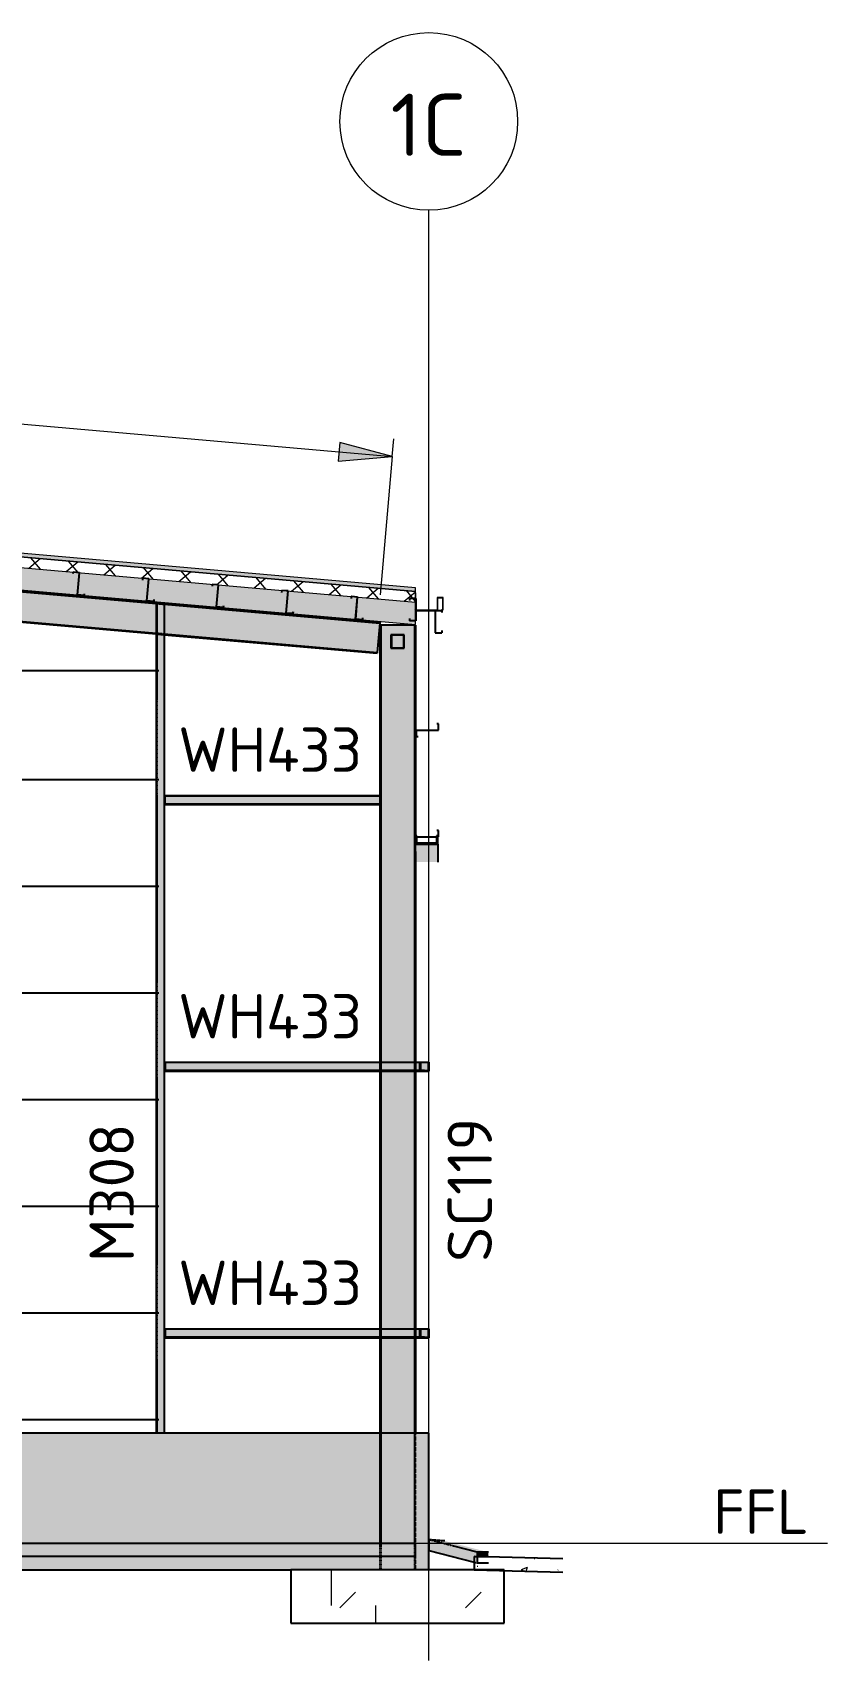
# Model space of a CAD drawing. Header units: millimetres. Extents: x 632 to 561478, y -3890 to 22200.
# Drawn here: x 552535 to 561478, y 3882 to 22200 of the extents above; entities that cross this region are included whole.
import ezdxf

# ---------------------------------------------------------------- set-up
doc = ezdxf.new("R2010")
doc.units = ezdxf.units.MM
for name, pattern in [('Dash', [7, 5, -2]), ('Hidden', [4, 3, -1]), ('Hidden Double', [7, 5, -2]), ('Hidden Half', [3, 2, -1])]:
    doc.linetypes.add(name, pattern=pattern)
for name, color, linetype, lineweight in [('A-010-D_DIM', 211, 'Continuous', 13), ('A-010-D_DIM-200', 211, 'Continuous', 13), ('A-010-M_LINE', 90, 'Continuous', 13), ('A-200-H_WALL', 111, 'Continuous', 13), ('A-200-M_WALL_EXT', 113, 'Continuous', 13), ('A-200-MH_WALL', 110, 'Hidden', 13), ('A-230-H-FLOOR', 190, 'Continuous', 13), ('A-230-M_FLOOR', 192, 'Continuous', 13), ('A-230-MH_FLOOR', 190, 'Hidden Double', 13), ('A-270-M_ROOF', 132, 'Continuous', 13), ('S-160-M_FOUND', 171, 'Continuous', 13), ('S-160-MH_FOUND', 171, 'Hidden Half', 13), ('S-280-A_COLUMN', 171, 'Continuous', 18), ('S-280-A_STRUCT_FRAME', 2, 'Continuous', 18), ('S-280-M_COLUMN', 52, 'Continuous', 13), ('S-280-M_STRUCT_FRAME', 12, 'Continuous', 13), ('S-280-MH_COLUMN', 52, 'Hidden Half', 13), ('Z-030-M_GRID', 191, 'Continuous', 13), ('Z-033_T_GRIDREF', 31, 'Continuous', 13), ('Z-230-A_LEVEL', 51, 'Continuous', 13), ('Z-230_A_LEVEL', 51, 'Continuous', 18)]:
    doc.layers.add(name, color=color, linetype=linetype, lineweight=lineweight)
doc.styles.add('ISOCPEUR_1', font='isocpeur.ttf', dxfattribs={"height": 700})
doc.styles.add('ISOCPEUR_2', font='isocpeur.ttf', dxfattribs={"height": 500})
doc.dimstyles.new('2_5___Arrow___Transparent', dxfattribs={"dimscale": 304.8, "dimtxt": 497.990588, "dimasz": 1.968504, "dimexe": 0.656168, "dimexo": 1.049869, "dimgap": 0.164042, "dimtad": 1, "dimdec": 0, "dimzin": 0, "dimdsep": 46, "dimtxsty": 'ISOCPEUR_2', "dimsah": 1, "dimcen": 0.09, "dimadec": 0, "dimazin": 0, "dimtfac": 1, "dimtdec": 4, "dimtix": 1, "dimtmove": 0, "dimatfit": 3, "dimfxl": 1, "dimtvp": 1, "dimtolj": 1, "dimtzin": 0, "dimlwd": 18, "dimlwe": 18, "dimarcsym": 2})

# ---------------------------------------------------------------- blocks, each defined once
blk = doc.blocks.new('25021-APA-ZZ-ZZ-M3-AR-000001_V3_rvt-9-S6_501-SECTION C10')
at = {"layer": 'A-270-M_ROOF', "transparency": 33554432}
for color, points in [(9, [(4352532, 15911), (4352532, 15952), (4332680, 17688), (4312828, 15952), (4312828, 15911), (4332680, 17648), (4352132, 15946)]), (253, [(4352817, 15688), (4352842, 15703), (4352842, 15844), (4352777, 15844), (4352777, 15699), (4352537, 15699), (4352537, 15894), (4352532, 15894), (4352532, 15694), (4352782, 15694), (4352782, 15839), (4352837, 15839), (4352837, 15706), (4352814, 15692)])]:
    blk.add_hatch(color=color, dxfattribs=at).paths.add_polyline_path(points)
at = {"layer": 'A-270-M_ROOF', "lineweight": 5}
h = blk.add_hatch(dxfattribs=at)
h.set_pattern_fill('FP_9', angle=-135, style=0, pattern_type=2)
h.set_pattern_definition([(40, (4337896, 1e-06), (-192.8363, 229.8133), []), (130, (4337896, 1e-06), (-229.8133, -192.8363), [])])
h.paths.add_polyline_path([(4352532, 15791), (4352532, 15911), (4332680, 17648), (4312828, 15911), (4312828, 15791), (4332680, 17528), (4352132, 15826)])
at = {"layer": 'A-270-M_ROOF', "lineweight": 5, "transparency": 33554432}
blk.add_hatch(color=254, dxfattribs=at).paths.add_polyline_path([(4312828, 15540), (4332682, 17277), (4352532, 15540), (4352532, 15791), (4332680, 17528), (4312828, 15791)])
at = {"layer": 'A-270-M_ROOF', "color": 53, "lineweight": 5}
for p, q in [((4352532, 15952), (4332680, 17688)), ((4352532, 15911), (4332680, 17648)), ((4332680, 17648), (4352532, 15911)), ((4332680, 17528), (4352532, 15791)), ((4332680, 17277), (4352532, 15540)), ((4352532, 15911), (4352532, 15952)), ((4352532, 15540), (4352532, 15911)), ((4352537, 15894), (4352532, 15894)), ((4352532, 15894), (4352532, 15694)), ((4352537, 15699), (4352537, 15894)), ((4352842, 15844), (4352777, 15844)), ((4352777, 15844), (4352777, 15699)), ((4352782, 15694), (4352782, 15839)), ((4352782, 15839), (4352837, 15839)), ((4352837, 15839), (4352837, 15706)), ((4352842, 15703), (4352842, 15844)), ((4352532, 15694), (4352782, 15694)), ((4352777, 15699), (4352537, 15699)), ((4352837, 15706), (4352814, 15692)), ((4352814, 15692), (4352817, 15688)), ((4352817, 15688), (4352842, 15703))]:
    blk.add_line(p, q, dxfattribs=at)
blk = doc.blocks.new('NRP_Framing-Steel-PFC - B308 - 250PFC-4134939-S6_501-SECTION C10')
at = {"layer": 'S-280-M_STRUCT_FRAME', "linetype": 'Dash', "lineweight": 25}
for points in [[(4352782, 13069), (4352782, 13161), (4352767, 13161), (4352767, 13077), (4352547, 13077), (4352547, 13161), (4352532, 13161), (4352532, 13069)], [(4352782, 12865), (4352782, 13069), (4352532, 13069), (4352532, 12865), (4352767, 12865)]]:
    blk.add_hatch(color=256, dxfattribs=at).paths.add_polyline_path(points)
at = {"layer": 'S-280-M_STRUCT_FRAME', "lineweight": 25}
for p, q in [((4352547, 13161), (4352532, 13161)), ((4352532, 13161), (4352532, 13069)), ((4352532, 13069), (4352782, 13069)), ((4352532, 12985), (4352532, 13069)), ((4352547, 13077), (4352547, 13161)), ((4352767, 13077), (4352547, 13077)), ((4352782, 13161), (4352767, 13161)), ((4352767, 13161), (4352767, 13077)), ((4352782, 13069), (4352782, 13161)), ((4352782, 13069), (4352782, 12865))]:
    blk.add_line(p, q, dxfattribs=at)
blk = doc.blocks.new('NRP_Column-Steel-PFC - M308 - 250PFC-4015420-S6_501-SECTION C10')
at = {"layer": 'S-280-MH_COLUMN', "lineweight": 25}
blk.add_line((4349622, 15776), (4349622, 6440), dxfattribs=at)
blk = doc.blocks.new('NRP_Framing-Steel-Purlin C - P946 - EC250-24-4133020-S6_501-SECTION C10')
at = {"layer": 'S-280-M_STRUCT_FRAME', "color": 1, "lineweight": 25}
for p, q in [((4352465, 15832), (4352465, 15808)), ((4352538, 15832), (4352465, 15832)), ((4352538, 15832), (4352538, 15582)), ((4352465, 15606), (4352465, 15582)), ((4352538, 15582), (4352465, 15582)), ((4352518, 15707), (4352517, 15707))]:
    blk.add_line(p, q, dxfattribs=at)
blk = doc.blocks.new('NRP_Framing-Steel-Purlin Z - P916 - EZ250-24-V62-S6_501-SECTION C10')
at = {"layer": 'S-280-M_STRUCT_FRAME', "color": 1, "lineweight": 25}
for p, q in [((4349462, 16060), (4349460, 16038)), ((4349462, 16060), (4349460, 16038)), ((4349462, 16060), (4349462, 16060)), ((4349462, 16060), (4349462, 16060)), ((4349511, 15805), (4349532, 16054)), ((4349511, 15805), (4349532, 16054)), ((4349511, 15805), (4349511, 15805)), ((4349511, 15805), (4349511, 15805)), ((4349588, 15820), (4349586, 15798)), ((4349588, 15820), (4349586, 15798))]:
    blk.add_line(p, q, dxfattribs=at)
blk = doc.blocks.new('NRP_Framing-Steel-Purlin Z - P916 - EZ250-24-V63-S6_501-SECTION C10')
at = {"layer": 'S-280-M_STRUCT_FRAME', "color": 1, "lineweight": 25}
for p, q in [((4351027, 15923), (4351025, 15901)), ((4351027, 15923), (4351025, 15901)), ((4351028, 15923), (4351027, 15923)), ((4351028, 15923), (4351027, 15923)), ((4351076, 15668), (4351098, 15917)), ((4351076, 15668), (4351098, 15917)), ((4351077, 15668), (4351076, 15668)), ((4351077, 15668), (4351076, 15668)), ((4351154, 15683), (4351152, 15661)), ((4351154, 15683), (4351152, 15661))]:
    blk.add_line(p, q, dxfattribs=at)
blk = doc.blocks.new('NRP_Framing-Steel-Purlin Z - P916 - EZ250-24-4133024-S6_501-SECTION C10')
at = {"layer": 'S-280-M_STRUCT_FRAME', "color": 1, "lineweight": 25}
for p, q in [((4349462, 16060), (4349461, 16038)), ((4349462, 16060), (4349461, 16038)), ((4349533, 16054), (4349462, 16060)), ((4349533, 16054), (4349462, 16060)), ((4349511, 15805), (4349533, 16054)), ((4349511, 15805), (4349533, 16054)), ((4349587, 15798), (4349511, 15805)), ((4349587, 15798), (4349511, 15805)), ((4349522, 15929), (4349521, 15929)), ((4349589, 15820), (4349587, 15798)), ((4349589, 15820), (4349587, 15798))]:
    blk.add_line(p, q, dxfattribs=at)
blk = doc.blocks.new('NRP_Framing-Steel-Purlin Z - P916 - EZ250-24-V66-S6_501-SECTION C10')
at = {"layer": 'S-280-M_STRUCT_FRAME', "color": 1, "lineweight": 25}
for p, q in [((4351028, 15923), (4351026, 15901)), ((4351028, 15923), (4351026, 15901)), ((4351099, 15917), (4351028, 15923)), ((4351099, 15917), (4351028, 15923)), ((4351077, 15668), (4351099, 15917)), ((4351077, 15668), (4351099, 15917)), ((4351087, 15792), (4351086, 15792)), ((4351153, 15661), (4351077, 15668)), ((4351153, 15661), (4351077, 15668)), ((4351155, 15683), (4351153, 15661)), ((4351155, 15683), (4351153, 15661))]:
    blk.add_line(p, q, dxfattribs=at)
blk = doc.blocks.new('NRP_Framing-Steel-Purlin Z - P916 - EZ250-24-V86-S6_501-SECTION C10')
at = {"layer": 'S-280-M_STRUCT_FRAME', "color": 1, "lineweight": 25}
for p, q in [((4351810, 15855), (4351808, 15833)), ((4351810, 15855), (4351808, 15833)), ((4351811, 15854), (4351810, 15855)), ((4351811, 15854), (4351810, 15855)), ((4351859, 15599), (4351881, 15848)), ((4351859, 15599), (4351881, 15848)), ((4351860, 15599), (4351859, 15599)), ((4351860, 15599), (4351859, 15599)), ((4351936, 15615), (4351935, 15593)), ((4351936, 15615), (4351935, 15593))]:
    blk.add_line(p, q, dxfattribs=at)
blk = doc.blocks.new('NRP_Framing-Steel-Purlin Z - P914 - EZ250-15-V95-S6_501-SECTION C10')
at = {"layer": 'S-280-M_STRUCT_FRAME', "color": 150, "lineweight": 25}
for p, q in [((4348679, 16128), (4348677, 16109)), ((4348679, 16128), (4348677, 16109)), ((4348680, 16128), (4348679, 16128)), ((4348680, 16128), (4348679, 16128)), ((4348728, 15873), (4348750, 16122)), ((4348728, 15873), (4348750, 16122)), ((4348729, 15873), (4348728, 15873)), ((4348729, 15873), (4348728, 15873)), ((4348805, 15886), (4348804, 15867)), ((4348805, 15886), (4348804, 15867))]:
    blk.add_line(p, q, dxfattribs=at)
blk = doc.blocks.new('NRP_Framing-Steel-Purlin Z - P914 - EZ250-15-V96-S6_501-SECTION C10')
at = {"layer": 'S-280-M_STRUCT_FRAME', "color": 150, "lineweight": 25}
for p, q in [((4350244, 15992), (4350243, 15972)), ((4350244, 15992), (4350243, 15972)), ((4350245, 15991), (4350244, 15992)), ((4350245, 15991), (4350244, 15992)), ((4350293, 15736), (4350315, 15985)), ((4350293, 15736), (4350315, 15985)), ((4350294, 15736), (4350293, 15736)), ((4350294, 15736), (4350293, 15736)), ((4350371, 15749), (4350369, 15730)), ((4350371, 15749), (4350369, 15730))]:
    blk.add_line(p, q, dxfattribs=at)
blk = doc.blocks.new('NRP_Framing-Steel-Purlin Z - P914 - EZ250-15-4133030-S6_501-SECTION C10')
at = {"layer": 'S-280-M_STRUCT_FRAME', "color": 150, "lineweight": 25}
for p, q in [((4348680, 16128), (4348678, 16108)), ((4348680, 16128), (4348678, 16108)), ((4348751, 16122), (4348680, 16128)), ((4348751, 16122), (4348680, 16128)), ((4348729, 15873), (4348751, 16122)), ((4348729, 15873), (4348751, 16122)), ((4348739, 15998), (4348738, 15998)), ((4348804, 15867), (4348729, 15873)), ((4348804, 15867), (4348729, 15873)), ((4348806, 15886), (4348804, 15867)), ((4348806, 15886), (4348804, 15867))]:
    blk.add_line(p, q, dxfattribs=at)
blk = doc.blocks.new('NRP_Framing-Steel-Purlin Z - P914 - EZ250-15-V98-S6_501-SECTION C10')
at = {"layer": 'S-280-M_STRUCT_FRAME', "color": 150, "lineweight": 25}
for p, q in [((4350245, 15991), (4350243, 15972)), ((4350245, 15991), (4350243, 15972)), ((4350316, 15985), (4350245, 15991)), ((4350316, 15985), (4350245, 15991)), ((4350294, 15736), (4350316, 15985)), ((4350294, 15736), (4350316, 15985)), ((4350304, 15861), (4350304, 15861)), ((4350370, 15730), (4350294, 15736)), ((4350370, 15730), (4350294, 15736)), ((4350372, 15749), (4350370, 15730)), ((4350372, 15749), (4350370, 15730))]:
    blk.add_line(p, q, dxfattribs=at)
blk = doc.blocks.new('NRP_Framing-Steel-Purlin Z - G914 - EZ250-15-4101245-S6_501-SECTION C10')
at = {"layer": 'S-280-M_STRUCT_FRAME', "color": 150, "lineweight": 25}
for p, q in [((4352792, 13221), (4352772, 13221)), ((4352792, 13221), (4352772, 13221)), ((4352792, 13150), (4352792, 13221)), ((4352792, 13150), (4352792, 13221)), ((4352542, 13074), (4352542, 13150)), ((4352542, 13150), (4352792, 13150)), ((4352542, 13074), (4352542, 13150)), ((4352542, 13150), (4352792, 13150)), ((4352562, 13074), (4352542, 13074)), ((4352562, 13074), (4352542, 13074))]:
    blk.add_line(p, q, dxfattribs=at)
blk = doc.blocks.new('NRP_Framing-Steel-Purlin Z - G914 - EZ250-15-4134941-S6_501-SECTION C10')
at = {"layer": 'S-280-M_STRUCT_FRAME', "color": 150, "lineweight": 25}
for p, q in [((4352542, 14274), (4352542, 14350)), ((4352542, 14350), (4352792, 14350)), ((4352542, 14274), (4352542, 14350)), ((4352542, 14350), (4352792, 14350)), ((4352792, 14421), (4352772, 14421)), ((4352792, 14421), (4352772, 14421)), ((4352792, 14350), (4352792, 14421)), ((4352792, 14350), (4352792, 14421)), ((4352562, 14274), (4352542, 14274)), ((4352562, 14274), (4352542, 14274))]:
    blk.add_line(p, q, dxfattribs=at)
blk = doc.blocks.new('NRP_Framing-Steel-Purlin C - G946 - EC250-24-4099656-S6_501-SECTION C10')
at = {"layer": 'S-280-M_STRUCT_FRAME', "color": 1, "lineweight": 25}
for p, q in [((4352754, 15697), (4352827, 15697)), ((4352754, 15697), (4352754, 15447)), ((4352827, 15697), (4352827, 15673)), ((4352754, 15447), (4352827, 15447)), ((4352827, 15471), (4352827, 15447))]:
    blk.add_line(p, q, dxfattribs=at)
blk = doc.blocks.new('NRP_Framing-Steel-Purlin Z - P916 - EZ250-24-4133289-S6_501-SECTION C10')
at = {"layer": 'S-280-M_STRUCT_FRAME', "color": 1, "lineweight": 25}
for p, q in [((4351811, 15854), (4351809, 15833)), ((4351811, 15854), (4351809, 15833)), ((4351881, 15848), (4351811, 15854)), ((4351881, 15848), (4351811, 15854)), ((4351860, 15599), (4351881, 15848)), ((4351860, 15599), (4351881, 15848)), ((4351935, 15593), (4351860, 15599)), ((4351935, 15593), (4351860, 15599)), ((4351870, 15724), (4351869, 15724)), ((4351937, 15615), (4351935, 15593)), ((4351937, 15615), (4351935, 15593))]:
    blk.add_line(p, q, dxfattribs=at)
blk = doc.blocks.new('NRP_Framing-Steel-SHS - WH433 - 100x100x5_0SHS-4137924-S6_501-SECTION C10')
at = {"layer": 'S-280-M_STRUCT_FRAME', "linetype": 'Dash', "lineweight": 25}
for p, q in [((4352632, 10609), (4349718, 10609)), ((4352632, 10519), (4349718, 10519))]:
    blk.add_line(p, q, dxfattribs=at)
blk = doc.blocks.new('NRP_Framing-Steel-SHS - WH433 - 100x100x5_0SHS-4137459-S6_501-SECTION C10')
at = {"layer": 'S-280-M_STRUCT_FRAME', "linetype": 'Dash', "lineweight": 25}
for p, q in [((4352140, 13609), (4349717, 13609)), ((4352140, 13519), (4349717, 13519))]:
    blk.add_line(p, q, dxfattribs=at)
blk = doc.blocks.new('NRP_Foundation-Pad Footing Fibre _v2_ - PF2 -2400 x 2000 x 600d-V55-S6_501-SECTION C10')
at = {"layer": 'S-160-M_FOUND'}
h = blk.add_hatch(dxfattribs=at)
h.set_pattern_fill('FP_11', color=256, style=0, pattern_type=2)
h.set_pattern_definition([(45, (4337896, 0), (-1414.214, 0), [750, -3000]), (45, (4338896, 1000), (-1414.214, 0), [750, -3000]), (45, (4339896, -300), (-1414.214, 0), [250, -2000]), (90, (4339896, 500), (-500, 500), [500, -2000]), (315, (4339896, 1000), (0, 2828.43), [500, -3000]), (0, (4338896, 1000), (2000, 2000), [300, -1000]), (0, (4336396, 2000), (2000, 2000), [300, -2000])])
h.paths.add_polyline_path([(4353531, 4300), (4353531, 4900), (4351131, 4900), (4351131, 4300)])
at = {"layer": 'S-160-M_FOUND', "lineweight": 25}
for p, q in [((4353531, 4900), (4351131, 4900)), ((4351131, 4900), (4351131, 4300)), ((4353531, 4300), (4353531, 4900)), ((4351131, 4300), (4353531, 4300))]:
    blk.add_line(p, q, dxfattribs=at)
blk = doc.blocks.new('NRP_Framing-Steel-Purlin Z - G915 - EZ250-19-V115-S6_501-SECTION C10')
at = {"layer": 'S-280-M_STRUCT_FRAME', "color": 92, "lineweight": 25}
for p, q in [((4341182, 15017), (4341082, 14917)), ((4349614, 15017), (4341182, 15017))]:
    blk.add_line(p, q, dxfattribs=at)
at = {"layer": 'S-280-M_STRUCT_FRAME', "color": 92, "linetype": 'Dash', "lineweight": 25}
blk.add_line((4349643, 15017), (4349614, 15017), dxfattribs=at)
blk = doc.blocks.new('NRP_Framing-Steel-Purlin Z - G915 - EZ250-19-V113-S6_501-SECTION C10')
at = {"layer": 'S-280-M_STRUCT_FRAME', "color": 92, "lineweight": 25}
for p, q in [((4341182, 11390), (4341082, 11290)), ((4346033, 11390), (4341182, 11390)), ((4349614, 11390), (4346333, 11390))]:
    blk.add_line(p, q, dxfattribs=at)
at = {"layer": 'S-280-M_STRUCT_FRAME', "color": 92, "linetype": 'Dash', "lineweight": 25}
blk.add_line((4349643, 11390), (4349614, 11390), dxfattribs=at)
blk = doc.blocks.new('Grid - NRP_Grid-Head-320187-S6_501-SECTION C10')
at = {"layer": 'Z-033_T_GRIDREF'}
blk.add_circle((4352682, 21200), 1000, dxfattribs=at)
blk = doc.blocks.new('DIMBLOCK34-S6_501-SECTION C10')
at = {"layer": 'A-010-D_DIM-200', "lineweight": 18}
for points in [[(546619, 18301), (547207, 18144), (547226, 18354)], [(556581, 17430), (555992, 17587), (555974, 17377)]]:
    blk.add_hatch(color=256, dxfattribs=at).paths.add_polyline_path(points)
for p, q in [((546619, 18301), (546636, 18501)), ((547226, 18354), (546619, 18301)), ((547207, 18144), (547226, 18354)), ((546619, 18301), (546483, 16746)), ((546619, 18301), (556581, 17430)), ((546619, 18301), (547207, 18144)), ((555992, 17587), (555974, 17377)), ((556581, 17430), (555992, 17587)), ((556581, 17430), (556598, 17629)), ((555974, 17377), (556581, 17430)), ((556581, 17430), (556445, 15874))]:
    blk.add_line(p, q, dxfattribs=at)
at = {"layer": 'A-010-D_DIM-200', "color": 0, "lineweight": 18, "insert": (550831, 18639), "char_height": 500, "width": 1999.62, "attachment_point": 1, "rotation": 355, "line_spacing_factor": 1.149209, "style": 'ISOCPEUR_2'}
blk.add_mtext('10000', dxfattribs=at)

msp = doc.modelspace()

# ---------------------------------------------------------------- hatches: boundary and pattern name
at = {"layer": 'A-200-H_WALL', "lineweight": 5}
msp.add_hatch(color=256, dxfattribs=at).paths.add_polyline_path([(547693.2, 4900), (556993.2, 4900), (556993.2, 6440), (546993.2, 6440), (546993.2, 5170), (551528.2, 5170), (551528.2, 5020), (546993.2, 5020), (546993.2, 4900), (547249.2, 4900)])
at = {"layer": 'A-230-H-FLOOR', "lineweight": 5}
for points in [[(557662.8, 5100), (557173.4, 5226.2), (556993.3, 5240), (557536.2, 5100)], [(558500, 5025.4), (558500, 5029.3), (557662.8, 5050), (557514.1, 5049.8)]]:
    msp.add_hatch(color=256, dxfattribs=at).paths.add_polyline_path(points)
at = {"layer": 'A-230-H-FLOOR'}
h = msp.add_hatch(dxfattribs=at)
h.set_pattern_fill('FP_12', color=256, style=0, pattern_type=2)
h.set_pattern_definition([(50, (542206.86, 0), (728.737, -63.756), [76.2, -838.2]), (355, (542206.9, 0), (-140.97, 764.228), [60.96, -670.56]), (100.451, (542267.6, -5.3), (587.77, 700.467), [64.76, -712.36]), (46.184, (542206.9, 203.2), (1084.316, -168.17), [114.3, -1257.3]), (96.636, (542297.2, 189.2), (949.61, 989.71), [97.14, -1068.54]), (351.184, (542206.9, 203.2), (949.62, 989.7), [91.44, -1005.84]), (21, (542308.46, 152.4), (606.458, -409.06), [76.2, -838.2]), (326, (542308.5, 152.4), (247.208, 736.753), [60.96, -670.56]), (71.451, (542359, 118.3), (853.668, 327.685), [64.76, -712.36]), (37.5, (542206.86, 0), (12.3547, 338.22), [6.706, -655.726, 6.706, -674.014, -673.1]), (37.5, (542206.86, 0), (12.3547, 338.22), [-1343.152, 6.706, -666.394]), (7.5, (542206.86, 0), (267.279, 400.722), [6.706, -381.406, 6.706, -640.486, -256.54]), (7.5, (542206.86, 0), (267.279, 400.722), [-1035.304, 6.706, -249.834]), (327.5, (541980.3, 0), (542.3633, -22.9153), [6.706, -247.294, 6.706, -785.774, -1051.56]), (327.5, (541980.3, 0), (542.3633, -22.9153), [-1046.48, 6.706, -1044.854]), (317.5, (541878.7, 0), (592.517, 101.707), [6.706, -323.494, 6.706, -519.582, -746.76]), (317.5, (541878.7, 0), (592.517, 101.707), [-856.488, 6.706, -740.054])])
h.paths.add_polyline_path([(558500, 4875.4), (558500, 5025.4), (557504.5, 5050), (557504.5, 4900)])
at = {"layer": 'A-230-M_FLOOR', "lineweight": 5}
for points in [[(557504.5, 4988.2), (557504.5, 5050), (557536.2, 5050), (557536.2, 5100), (556993.2, 5240), (556993.2, 5120), (557504.4, 4988.2)], [(557536.2, 5050), (557662.8, 5050), (557662.8, 5100), (557536.2, 5100)]]:
    msp.add_hatch(color=256, dxfattribs=at).paths.add_polyline_path(points)
at = {"layer": 'S-280-M_COLUMN', "lineweight": 5}
msp.add_hatch(color=256, dxfattribs=at).paths.add_polyline_path([(554015.2, 6440), (554015.2, 15775.8), (553925.2, 15775.8), (553925.2, 6440)])
h = msp.add_hatch(color=256, dxfattribs=at)
h.paths.add_polyline_path([(556440.6, 6440), (556451.5, 6440), (556451.5, 7514), (556440.6, 7514), (556440.6, 6899.5)])
h.paths.add_polyline_path([(556451.5, 7614), (556451.5, 10514), (556440.6, 10514), (556440.6, 7614)])
h.paths.add_polyline_path([(556440.6, 10614), (556451.5, 10614), (556451.5, 15532.3), (556440.6, 15532.3), (556440.6, 13614), (556451.3, 13614), (556451.3, 13514), (556440.6, 13514)])
h = msp.add_hatch(color=256, dxfattribs=at)
h.paths.add_polyline_path([(556462.9, 6440), (556461.5, 7514), (556451.5, 7514), (556453, 6440), (556462, 6440)])
h.paths.add_polyline_path([(556456.1, 7614), (556462.9, 7614), (556462.9, 10514), (556451.5, 10514), (556453, 7614)])
h.paths.add_polyline_path([(556462.9, 10614), (556462.9, 15532.3), (556451.5, 15532.3), (556453, 10614), (556459.8, 10614)])
h = msp.add_hatch(color=256, dxfattribs=at)
h.paths.add_polyline_path([(556462.9, 6440), (556820.9, 6440), (556820.9, 7514), (556462.9, 7514), (556462.9, 6899.5)])
h.paths.add_polyline_path([(556462.9, 7614), (556820.9, 7614), (556820.9, 10514), (556462.9, 10514)])
h.paths.add_polyline_path([(556462.9, 10614), (556820.9, 10614), (556820.9, 15532.3), (556462.9, 15532.3), (556462.9, 14299.9)])
h = msp.add_hatch(color=256, dxfattribs=at)
h.paths.add_polyline_path([(556820.9, 6440), (556832.3, 6440), (556830.7, 7514), (556820.9, 7514), (556820.9, 6899.5)])
h.paths.add_polyline_path([(556832.3, 7614), (556830.7, 10514), (556820.9, 10514), (556820.9, 7614), (556831.9, 7614)])
h.paths.add_polyline_path([(556823.5, 10614), (556832.3, 10614), (556830.7, 15532.3), (556820.9, 15532.3), (556820.9, 10614)])
h = msp.add_hatch(color=256, dxfattribs=at)
h.paths.add_polyline_path([(556843.2, 6440), (556843.2, 7514), (556832.3, 7514), (556832.3, 6440)])
h.paths.add_polyline_path([(556832.3, 7614), (556843.2, 7614), (556843.2, 10514), (556832.3, 10514)])
h.paths.add_polyline_path([(556843.2, 10614), (556843.2, 15532.3), (556832.3, 15532.3), (556832.3, 10614)])
at = {"layer": 'S-280-M_STRUCT_FRAME', "lineweight": 5}
h = msp.add_hatch(color=256, dxfattribs=at)
h.paths.add_polyline_path([(556413.5, 15224.3), (556442.4, 15555.7), (554015.2, 15768), (554015.2, 15434.2), (555687.3, 15287.9)])
h.paths.add_polyline_path([(553925.2, 15442), (553925.2, 15775.9), (546453.6, 16429.6), (546424.6, 16098.2), (552874.6, 15533.9)])
for points in [[(556442.4, 15555.7), (556443.3, 15565.3), (546454.5, 16439.2), (546453.6, 16429.6), (553945.2, 15775.8), (554015.2, 15775.8), (554015.2, 15768), (555687.3, 15621.7)], [(554028.3, 13614), (554028.3, 13514), (556451.3, 13514), (556451.3, 13614)], [(554028.3, 13609), (554028.3, 13609), (554028.3, 13519), (554028.3, 13519)], [(556993.2, 10514), (556993.2, 10614), (554028.7, 10614), (554028.7, 10514)], [(554028.7, 7514), (556993.2, 7514), (556993.2, 7614), (554028.7, 7614)], [(554028.7, 7609), (554028.7, 7519), (554028.7, 7519)]]:
    msp.add_hatch(color=256, dxfattribs=at).paths.add_polyline_path(points)
h = msp.add_hatch(color=256, dxfattribs=at)
h.paths.add_polyline_path([(556412.6, 15214.7), (556413.5, 15224.3), (554015.2, 15434.2), (554015.2, 15424.4), (555687.3, 15278.1)])
h.paths.add_polyline_path([(553925.2, 15432.3), (553925.2, 15442), (546424.6, 16098.2), (546423.8, 16088.6), (552874.6, 15524.2)])

# ---------------------------------------------------------------- linework, layer by layer
at = {"layer": 'A-010-M_LINE', "lineweight": 25}
msp.add_line((556416.1, 15548.5), (556416.7, 15555.4), dxfattribs=at)
at = {"layer": 'A-200-M_WALL_EXT', "lineweight": 25}
for p, q in [((553925.2, 6440), (520061.2, 6440)), ((556993.2, 6440), (554015.2, 6440)), ((556993.2, 4900), (556993.2, 6440)), ((547693.2, 4900), (555441.9, 4900))]:
    msp.add_line(p, q, dxfattribs=at)
at = {"layer": 'A-200-MH_WALL', "lineweight": 25}
msp.add_line((556843.2, 4900), (556843.2, 6440), dxfattribs=at)
at = {"layer": 'A-230-M_FLOOR', "lineweight": 25}
for p, q in [((556993.2, 5240), (556993.2, 5120)), ((557173.4, 5226.2), (557143.3, 5228.5)), ((557536.2, 5100), (557273.6, 5167.7)), ((556993.2, 5120), (557504.5, 4988.2)), ((558500, 5025.4), (557504.5, 5050)), ((557504.5, 5050), (557504.5, 4900)), ((557504.5, 5050), (557662.9, 5050)), ((557536.2, 5100), (557536.2, 5049.2)), ((557662.9, 5100), (557536.2, 5100)), ((557504.5, 4900), (558500, 4875.4))]:
    msp.add_line(p, q, dxfattribs=at)
at = {"layer": 'A-230-MH_FLOOR', "lineweight": 25}
for p, q in [((517143.2, 5200), (556843.2, 5200)), ((556843.2, 5050), (556843.2, 5200)), ((557143.3, 5228.5), (556993.2, 5240)), ((557273.6, 5167.7), (556993.2, 5240)), ((556843.2, 5050), (517143.2, 5050)), ((557504.6, 4988.2), (557536.2, 4980)), ((557536.2, 5049.2), (557536.2, 4980)), ((557536.2, 4980), (557662.9, 4980))]:
    msp.add_line(p, q, dxfattribs=at)
at = {"layer": 'S-280-M_COLUMN', "lineweight": 25}
for p, q in [((553925.2, 15775.8), (553925.2, 6440)), ((554015.2, 15775.8), (553925.2, 15775.8)), ((554015.2, 15775.8), (554015.2, 6440)), ((556440.6, 15532.3), (556440.6, 13614)), ((556451.5, 15532.3), (556440.6, 15532.3)), ((556451.5, 15532.3), (556451.5, 10614)), ((556462.9, 15532.3), (556451.5, 15532.3)), ((556820.9, 15532.3), (556462.9, 15532.3)), ((556832.3, 15532.3), (556820.9, 15532.3)), ((556832.3, 15532.3), (556832.3, 10614)), ((556843.2, 15532.3), (556832.3, 15532.3)), ((556843.2, 15532.3), (556843.2, 13160.6)), ((556440.6, 13514), (556440.6, 10614)), ((556843.2, 12985.1), (556843.2, 10614)), ((556440.6, 10514), (556440.6, 7614)), ((556451.5, 10514), (556451.5, 7614)), ((556832.3, 10514), (556832.3, 7614)), ((556843.2, 10514), (556843.2, 7614)), ((556440.6, 7514), (556440.6, 6440)), ((556451.5, 7514), (556451.5, 6440)), ((556832.3, 7514), (556832.3, 6440)), ((556843.2, 7514), (556843.2, 6440)), ((554015.2, 6440), (553925.2, 6440))]:
    msp.add_line(p, q, dxfattribs=at)
at = {"layer": 'S-280-M_STRUCT_FRAME', "lineweight": 25}
for p, q in [((548568.7, 16244.5), (553925.8, 15775.8)), ((548679.3, 16244.6), (556443.3, 15565.3)), ((546424.6, 16098.2), (553925.2, 15442)), ((547082.2, 16031), (553925.2, 15432.3)), ((554015.2, 15768), (556442.4, 15555.7)), ((554015.2, 15434.2), (556413.5, 15224.3)), ((554015.2, 15424.4), (556412.6, 15214.7)), ((556442.4, 15555.7), (556413.5, 15224.3)), ((556443.3, 15565.3), (556442.4, 15555.7)), ((556413.5, 15224.3), (556412.6, 15214.7)), ((554028.3, 13514), (554028.3, 13614)), ((554028.3, 13614), (556451.3, 13614)), ((556451.3, 13614), (556451.3, 13514)), ((554028.3, 13514), (556451.3, 13514)), ((554028.7, 10514), (554028.7, 10614)), ((554028.7, 10614), (556993.2, 10614)), ((554028.7, 10514), (556993.2, 10514)), ((556993.2, 10614), (556993.2, 10514)), ((556993.2, 10514), (556993.2, 10614)), ((554028.7, 7514), (554028.7, 7614)), ((554028.7, 7614), (556993.2, 7614)), ((554028.7, 7514), (556993.2, 7514)), ((556993.2, 7614), (556993.2, 7514)), ((556993.2, 7514), (556993.2, 7614))]:
    msp.add_line(p, q, dxfattribs=at)
at = {"layer": 'S-280-M_STRUCT_FRAME', "linetype": 'Dash', "lineweight": 25}
for p, q in [((553926.9, 15775.7), (554015.1, 15768)), ((553925.2, 15442), (554015.1, 15434.2)), ((553925.2, 15432.3), (554015.1, 15424.4)), ((556716.5, 15423), (556566.5, 15423)), ((556566.5, 15423), (556566.5, 15273)), ((556711.5, 15418), (556571.5, 15418)), ((556571.5, 15418), (556571.5, 15278)), ((556711.5, 15278), (556711.5, 15418)), ((556716.5, 15273), (556716.5, 15423)), ((556566.5, 15273), (556716.5, 15273)), ((556571.5, 15278), (556711.5, 15278)), ((556893.2, 10514), (556893.2, 10614)), ((556898.2, 10609), (556898.2, 10519)), ((556988.2, 10609), (556942.7, 10609)), ((556942.7, 10519), (556988.2, 10519)), ((556988.2, 10519), (556988.2, 10609)), ((556893.2, 7514), (556893.2, 7614)), ((556898.2, 7609), (556898.2, 7519)), ((556988.2, 7609), (556942.7, 7609)), ((556942.7, 7519), (556988.2, 7519)), ((556988.2, 7519), (556988.2, 7609))]:
    msp.add_line(p, q, dxfattribs=at)
at = {"layer": 'S-280-MH_COLUMN', "lineweight": 25}
for p, q in [((556440.6, 13614), (556440.6, 13514)), ((556440.6, 10614), (556440.6, 10514)), ((556451.5, 10614), (556451.5, 10514)), ((556832.3, 10614), (556832.3, 10514)), ((556843.2, 10614), (556843.2, 10514)), ((556440.6, 7614), (556440.6, 7514)), ((556451.5, 7614), (556451.5, 7514)), ((556832.3, 7614), (556832.3, 7514)), ((556843.2, 7614), (556843.2, 7514)), ((556440.6, 6440), (556440.6, 4900)), ((556451.5, 6440), (556451.5, 4900)), ((556832.3, 6440), (556832.3, 4900))]:
    msp.add_line(p, q, dxfattribs=at)
at = {"layer": 'Z-030-M_GRID'}
msp.add_line((556993.2, 3882), (556993.2, 20200), dxfattribs=at)
at = {"layer": 'Z-230-A_LEVEL'}
msp.add_line((508379.6, 5200), (561478.5, 5200), dxfattribs=at)

# ---------------------------------------------------------------- block references
at = {"color": 10, "lineweight": 5}
msp.add_blockref('25021-APA-ZZ-ZZ-M3-AR-000001_V3_rvt-9-S6_501-SECTION C10', (-3795689.1, 0), dxfattribs=at)
at = {"layer": 'S-160-MH_FOUND', "lineweight": 25}
msp.add_blockref('NRP_Foundation-Pad Footing Fibre _v2_ - PF2 -2400 x 2000 x 600d-V55-S6_501-SECTION C10', (-3795689.1, 0), dxfattribs=at)
at = {"layer": 'S-280-M_STRUCT_FRAME', "color": 150, "lineweight": 25}
for name in ['NRP_Framing-Steel-Purlin Z - P914 - EZ250-15-V95-S6_501-SECTION C10', 'NRP_Framing-Steel-Purlin Z - P914 - EZ250-15-4133030-S6_501-SECTION C10', 'NRP_Framing-Steel-Purlin Z - P914 - EZ250-15-V96-S6_501-SECTION C10', 'NRP_Framing-Steel-Purlin Z - P914 - EZ250-15-V98-S6_501-SECTION C10', 'NRP_Framing-Steel-Purlin Z - G914 - EZ250-15-4134941-S6_501-SECTION C10', 'NRP_Framing-Steel-Purlin Z - G914 - EZ250-15-4101245-S6_501-SECTION C10']:
    msp.add_blockref(name, (-3795689.1, 0), dxfattribs=at)
at = {"layer": 'S-280-M_STRUCT_FRAME', "color": 1, "lineweight": 25}
for name in ['NRP_Framing-Steel-Purlin Z - P916 - EZ250-24-V62-S6_501-SECTION C10', 'NRP_Framing-Steel-Purlin Z - P916 - EZ250-24-4133024-S6_501-SECTION C10', 'NRP_Framing-Steel-Purlin Z - P916 - EZ250-24-V63-S6_501-SECTION C10', 'NRP_Framing-Steel-Purlin Z - P916 - EZ250-24-V66-S6_501-SECTION C10', 'NRP_Framing-Steel-Purlin Z - P916 - EZ250-24-V86-S6_501-SECTION C10', 'NRP_Framing-Steel-Purlin Z - P916 - EZ250-24-4133289-S6_501-SECTION C10', 'NRP_Framing-Steel-Purlin C - P946 - EC250-24-4133020-S6_501-SECTION C10', 'NRP_Framing-Steel-Purlin C - G946 - EC250-24-4099656-S6_501-SECTION C10']:
    msp.add_blockref(name, (-3795689.1, 0), dxfattribs=at)
at = {"layer": 'S-280-M_STRUCT_FRAME', "color": 92, "lineweight": 25}
for name, p in [('NRP_Framing-Steel-Purlin Z - G915 - EZ250-19-V115-S6_501-SECTION C10', (-3795689.1, 0)), ('NRP_Framing-Steel-Purlin Z - G915 - EZ250-19-V115-S6_501-SECTION C10', (-3795689.1, -1227.3)), ('NRP_Framing-Steel-Purlin Z - G915 - EZ250-19-V115-S6_501-SECTION C10', (-3795689.1, -2427.3)), ('NRP_Framing-Steel-Purlin Z - G915 - EZ250-19-V113-S6_501-SECTION C10', (-3795689.1, 0)), ('NRP_Framing-Steel-Purlin Z - G915 - EZ250-19-V115-S6_501-SECTION C10', (-3795689.1, -4827.3)), ('NRP_Framing-Steel-Purlin Z - G915 - EZ250-19-V115-S6_501-SECTION C10', (-3795689.1, -6027.3)), ('NRP_Framing-Steel-Purlin Z - G915 - EZ250-19-V115-S6_501-SECTION C10', (-3795689.1, -7227.3)), ('NRP_Framing-Steel-Purlin Z - G915 - EZ250-19-V115-S6_501-SECTION C10', (-3795689.1, -8427.3))]:
    msp.add_blockref(name, p, dxfattribs=at)
at = {"layer": 'S-280-M_STRUCT_FRAME', "linetype": 'Dash', "lineweight": 25}
for name, p in [('NRP_Framing-Steel-SHS - WH433 - 100x100x5_0SHS-4137459-S6_501-SECTION C10', (-3795689.1, 0)), ('NRP_Framing-Steel-SHS - WH433 - 100x100x5_0SHS-4137924-S6_501-SECTION C10', (-3795689.1, 0)), ('NRP_Framing-Steel-SHS - WH433 - 100x100x5_0SHS-4137924-S6_501-SECTION C10', (-3795689.1, -3000))]:
    msp.add_blockref(name, p, dxfattribs=at)
at = {"layer": 'S-280-M_STRUCT_FRAME', "lineweight": 25}
msp.add_blockref('NRP_Framing-Steel-PFC - B308 - 250PFC-4134939-S6_501-SECTION C10', (-3795689.1, 0), dxfattribs=at)
at = {"layer": 'S-280-MH_COLUMN', "lineweight": 25}
msp.add_blockref('NRP_Column-Steel-PFC - M308 - 250PFC-4015420-S6_501-SECTION C10', (-3795689.1, 0), dxfattribs=at)
at = {"layer": 'Z-033_T_GRIDREF'}
msp.add_blockref('Grid - NRP_Grid-Head-320187-S6_501-SECTION C10', (-3795689.1, 0), dxfattribs=at)

# ---------------------------------------------------------------- texts
at = {"layer": 'S-280-A_COLUMN', "lineweight": 13, "char_height": 500, "attachment_point": 1, "rotation": 90, "style": 'ISOCPEUR_2'}
for s, insert, width in [('SC119', (557203.7, 8365.7), 1956.117), ('M308', (553174.6, 8365.7), 1843.881)]:
    msp.add_mtext(s, dxfattribs=dict(at, insert=insert, width=width))
at = {"layer": 'S-280-A_STRUCT_FRAME', "lineweight": 13, "char_height": 500, "width": 2501.265, "attachment_point": 1, "style": 'ISOCPEUR_2'}
for insert in [(554172.4, 14381.3), (554172.4, 11381.3), (554172.4, 8381.3)]:
    msp.add_mtext('WH433', dxfattribs=dict(at, insert=insert))
at = {"layer": 'Z-230_A_LEVEL', "lineweight": 13, "insert": (560191.7, 5805.7), "char_height": 500, "width": 1298.734, "attachment_point": 1, "style": 'ISOCPEUR_2'}
msp.add_mtext('FFL', dxfattribs=at)

# ---------------------------------------------------------------- dimensions: what is measured, and where the dimension line sits
at = {"layer": 'A-010-D_DIM', "lineweight": 18}
dim = msp.add_linear_dim(base=(556580.6, 17429.7), p1=(546454.7, 16427), p2=(556416.7, 15555.4), angle=355, dimstyle='2_5___Arrow___Transparent', override={"dimpost": '<>', "dimfxl": 10000}, dxfattribs=at)
dim.commit()
dim.dimension.update_dxf_attribs({"geometry": 'DIMBLOCK34-S6_501-SECTION C10', "text_midpoint": (551625.8, 18164.4)})

# ---------------------------------------------------------------- next in the draw order: texts
at = {"layer": 'Z-033_T_GRIDREF', "insert": (556562.9, 21512.1), "char_height": 700, "width": 1026.16, "attachment_point": 1, "style": 'ISOCPEUR_1', "bg_fill": 3, "box_fill_scale": 1.25, "bg_fill_color": 256, "bg_fill_true_color": 13158600, "bg_fill_transparency": 0}
msp.add_mtext('1C', dxfattribs=at)

doc.saveas('drawing.dxf')
